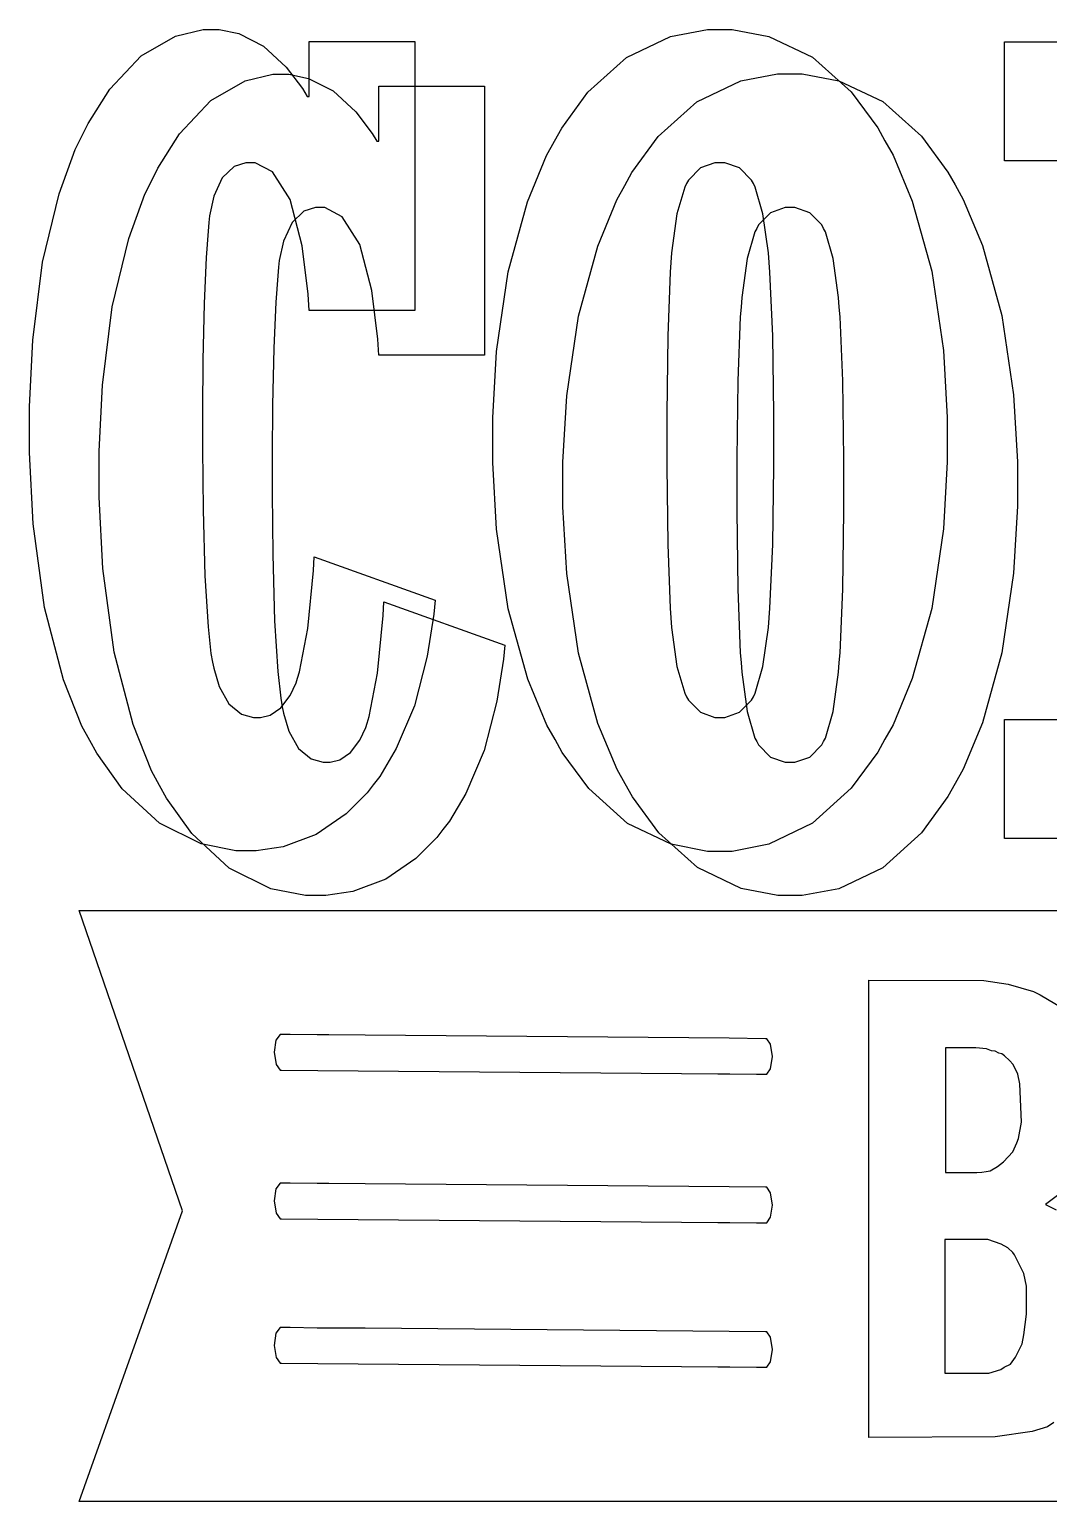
# Model space of a CAD drawing. Extents: x 54 to 303, y 49 to 296.
# Drawn here: x 66.6 to 144.5, y 49.2 to 161.7 of the extents above; entities that cross this region are included whole.
import ezdxf

# ---------------------------------------------------------------- set-up
doc = ezdxf.new("R2010")
doc.units = 0
doc.header["$MEASUREMENT"] = 0

msp = doc.modelspace()

# ---------------------------------------------------------------- linework, layer by layer
at = {"color": 7}
for points in [[(88.3708, 121.426), (97.6133, 118.11), (97.5184, 117.037), (97.0181, 113.833), (96.03, 110.05), (94.6506, 106.77), (93.3884, 104.644), (92.8867, 103.999), (92.425, 103.402), (90.8156, 101.782), (88.5197, 100.207), (86.0005, 99.2671), (83.9417, 98.9542), (83.2556, 98.9542), (82.3722, 98.9542), (79.7235, 99.4833), (76.539, 101.067), (73.7059, 103.703), (71.7557, 106.416), (71.2251, 107.385), (70.6191, 108.493), (69.2079, 112.034), (67.7637, 117.563), (66.8941, 123.965), (66.6048, 129.417), (66.6048, 131.233), (66.6048, 132.923), (66.8556, 137.988), (67.6092, 143.969), (68.8661, 149.182), (70.098, 152.565), (70.6258, 153.635), (71.0833, 154.562), (72.7604, 157.196), (75.1417, 159.73), (77.76, 161.246), (79.8971, 161.749), (80.6097, 161.749), (81.11, 161.749), (82.6121, 161.432), (84.4903, 160.475), (86.2348, 158.877), (87.4889, 157.223), (87.8417, 156.633), (87.9821, 156.633), (87.9821, 160.831), (96.0617, 160.831), (96.0617, 140.265), (87.9821, 140.265), (87.9119, 141.507), (87.4586, 145.215), (86.5269, 148.741), (85.1835, 150.852), (83.8687, 151.554), (83.4319, 151.554), (83.1384, 151.554), (82.2621, 151.27), (81.3499, 150.417), (80.7036, 148.995), (80.3797, 147.505), (80.3271, 147.002), (80.2569, 146.334), (80.1165, 144.316), (79.9606, 140.804), (79.8657, 136.456), (79.834, 132.566), (79.834, 131.269), (79.834, 129.711), (79.8795, 125.032), (80.0227, 119.972), (80.2651, 116.089), (80.4845, 114.052), (80.6097, 113.382), (80.6909, 112.912), (81.1043, 111.53), (81.843, 110.207), (82.8216, 109.413), (83.7283, 109.149), (84.0313, 109.149), (84.2726, 109.149), (84.9976, 109.335), (85.8298, 109.895), (86.5311, 110.831), (86.9872, 111.81), (87.1001, 112.147), (87.2504, 112.642), (87.8801, 115.954), (88.3172, 120.377), (88.3708, 121.426)], [(119.379, 98.9182), (118.448, 98.9182), (115.655, 99.4544), (112.316, 101.058), (109.358, 103.726), (107.335, 106.473), (106.785, 107.457), (106.168, 108.56), (104.702, 112.086), (103.214, 117.449), (102.321, 123.54), (102.023, 128.65), (102.023, 130.351), (102.023, 132.049), (102.319, 137.138), (103.208, 143.211), (104.687, 148.569), (106.141, 152.104), (106.751, 153.212), (107.294, 154.197), (109.303, 156.942), (112.258, 159.61), (115.615, 161.214), (118.438, 161.749), (119.379, 161.749), (120.315, 161.749), (123.124, 161.219), (126.475, 159.628), (129.435, 156.972), (131.459, 154.23), (132.009, 153.246), (132.625, 152.145), (134.093, 148.624), (135.581, 143.272), (136.474, 137.194), (136.772, 132.089), (136.772, 130.387), (136.772, 128.685), (136.474, 123.576), (135.581, 117.485), (134.093, 112.121), (132.625, 108.595), (132.009, 107.491), (131.459, 106.502), (129.435, 103.741), (126.475, 101.063), (123.124, 99.4544), (120.315, 98.9182), (119.379, 98.9182)], [(141.147, 99.9063), (141.147, 109.008), (145.557, 109.008), (145.557, 151.694), (141.147, 151.694), (141.147, 160.796), (175.86, 160.796), (175.86, 141.464), (166.828, 141.464), (166.828, 151.694), (157.656, 151.694), (157.656, 135.573), (164.465, 135.573), (164.465, 126.471), (157.656, 126.471), (157.656, 109.008), (162.49, 109.008), (162.49, 99.9063), (141.147, 99.9063)], [(119.379, 109.149), (119.757, 109.149), (120.893, 109.546), (121.813, 110.472), (121.955, 110.736), (122.096, 111.001), (122.673, 113.039), (123.093, 116.029), (123.155, 116.769), (123.216, 117.511), (123.424, 122.384), (123.508, 128.36), (123.508, 130.351), (123.508, 132.344), (123.424, 138.321), (123.216, 143.193), (123.155, 143.933), (123.093, 144.675), (122.673, 147.665), (122.096, 149.702), (121.955, 149.967), (121.813, 150.231), (120.893, 151.157), (119.757, 151.554), (119.379, 151.554), (119.009, 151.554), (117.898, 151.157), (116.98, 150.231), (116.84, 149.967), (116.698, 149.702), (116.108, 147.665), (115.693, 144.675), (115.641, 143.933), (115.587, 143.193), (115.401, 138.321), (115.322, 132.344), (115.322, 130.351), (115.322, 128.36), (115.401, 122.384), (115.587, 117.511), (115.641, 116.769), (115.693, 116.029), (116.108, 113.039), (116.698, 111.001), (116.84, 110.736), (116.98, 110.472), (117.898, 109.546), (119.009, 109.149), (119.379, 109.149)]]:
    msp.add_lwpolyline(points, close=True, dxfattribs=at)
at = {"color": 32}
for points in [[(93.6985, 118.004), (102.941, 114.689), (102.846, 113.615), (102.345, 110.411), (101.358, 106.628), (99.9779, 103.349), (98.7143, 101.223), (98.2126, 100.578), (97.7512, 99.9793), (96.1415, 98.3601), (93.847, 96.7853), (91.3268, 95.8455), (89.2679, 95.5326), (88.5832, 95.5326), (87.6999, 95.5326), (85.0512, 96.0617), (81.8667, 97.645), (79.0317, 100.281), (77.0819, 102.995), (76.5528, 103.963), (75.9464, 105.071), (74.5352, 108.613), (73.0899, 114.142), (72.2203, 120.544), (71.9307, 125.995), (71.9307, 127.812), (71.9307, 129.501), (72.1815, 134.567), (72.9354, 140.547), (74.1923, 145.761), (75.4257, 149.144), (75.9534, 150.213), (76.411, 151.141), (78.0881, 153.774), (80.4679, 156.308), (83.0862, 157.824), (85.2234, 158.327), (85.9374, 158.327), (86.4376, 158.327), (87.9394, 158.01), (89.8165, 157.053), (91.5624, 155.455), (92.8165, 153.802), (93.1693, 153.212), (93.3097, 153.212), (93.3097, 157.409), (101.388, 157.409), (101.388, 136.842), (93.3097, 136.842), (93.2395, 138.084), (92.7862, 141.792), (91.8545, 145.318), (90.5108, 147.429), (89.1963, 148.131), (88.7596, 148.131), (88.4661, 148.131), (87.588, 147.847), (86.6771, 146.994), (86.0294, 145.572), (85.707, 144.084), (85.6548, 143.581), (85.5846, 142.912), (85.4424, 140.895), (85.2868, 137.381), (85.1916, 133.034), (85.1598, 129.144), (85.1598, 127.846), (85.1598, 126.287), (85.2068, 121.609), (85.3504, 116.549), (85.5913, 112.667), (85.8118, 110.63), (85.9374, 109.96), (86.0185, 109.491), (86.432, 108.108), (87.1707, 106.785), (88.1489, 105.992), (89.0556, 105.727), (89.359, 105.727), (89.5999, 105.727), (90.3235, 105.913), (91.1571, 106.473), (91.8587, 107.41), (92.3149, 108.388), (92.4278, 108.726), (92.5862, 109.229), (93.2215, 112.546), (93.6445, 116.955), (93.6985, 118.004)], [(124.743, 95.5326), (123.811, 95.5326), (121.018, 96.0684), (117.677, 97.6711), (114.72, 100.341), (112.697, 103.086), (112.147, 104.069), (111.53, 105.173), (110.064, 108.7), (108.575, 114.063), (107.683, 120.154), (107.385, 125.262), (107.385, 126.964), (107.385, 128.662), (107.681, 133.751), (108.57, 139.824), (110.049, 145.182), (111.502, 148.717), (112.113, 149.824), (112.656, 150.81), (114.667, 153.555), (117.62, 156.224), (120.978, 157.827), (123.802, 158.361), (124.743, 158.361), (125.678, 158.361), (128.486, 157.832), (131.837, 156.241), (134.797, 153.585), (136.821, 150.844), (137.371, 149.86), (137.987, 148.758), (139.455, 145.237), (140.943, 139.886), (141.836, 133.808), (142.133, 128.702), (142.133, 127), (142.133, 125.298), (141.836, 120.188), (140.943, 114.098), (139.455, 108.734), (137.987, 105.209), (137.371, 104.105), (136.823, 103.112), (134.797, 100.341), (131.837, 97.663), (128.486, 96.0646), (125.678, 95.5326), (124.743, 95.5326)], [(124.743, 105.727), (125.12, 105.727), (126.255, 106.124), (127.175, 107.05), (127.317, 107.315), (127.458, 107.579), (128.036, 109.618), (128.455, 112.608), (128.517, 113.348), (128.578, 114.089), (128.786, 118.962), (128.87, 124.938), (128.87, 126.93), (128.87, 128.922), (128.786, 134.899), (128.578, 139.772), (128.517, 140.512), (128.455, 141.253), (128.036, 144.242), (127.458, 146.279), (127.317, 146.543), (127.175, 146.808), (126.255, 147.734), (125.12, 148.131), (124.743, 148.131), (124.372, 148.131), (123.26, 147.734), (122.342, 146.808), (122.202, 146.543), (122.06, 146.279), (121.47, 144.242), (121.055, 141.253), (121.003, 140.512), (120.949, 139.772), (120.764, 134.899), (120.686, 128.922), (120.686, 126.93), (120.686, 124.938), (120.764, 118.962), (120.949, 114.089), (121.003, 113.348), (121.055, 112.608), (121.47, 109.618), (122.06, 107.579), (122.202, 107.315), (122.342, 107.05), (123.26, 106.124), (124.372, 105.727), (124.743, 105.727)], [(140.442, 83.6443), (140.159, 83.6785), (139.77, 83.8207), (138.958, 83.8909), (136.631, 83.8909), (136.631, 74.3659), (139.03, 74.3659), (139.417, 74.4001), (139.736, 74.4361), (140.053, 74.5063), (140.618, 74.8249), (141.075, 75.1777), (141.781, 75.9534), (142.099, 76.623), (142.205, 76.9758), (142.452, 78.2105), (142.31, 81.1389), (142.169, 81.8804), (141.817, 82.6202), (141.534, 82.9388), (141.147, 83.2915), (140.935, 83.4319), (140.722, 83.5021), (140.442, 83.6443)], [(136.595, 69.2506), (136.595, 59.0201), (139.947, 59.0201), (140.865, 59.3027), (141.111, 59.479), (141.604, 59.7256), (141.993, 60.2548), (142.486, 61.2771), (142.628, 61.9485), (142.839, 63.536), (142.839, 65.6869), (142.628, 66.639), (141.923, 68.0861), (141.781, 68.2625), (141.394, 68.6153), (140.899, 68.8979), (139.876, 69.2506), (136.595, 69.2506)]]:
    msp.add_lwpolyline(points, close=True, dxfattribs=at)
at = {"color": 40}
msp.add_lwpolyline([(70.4152, 49.2125), (78.3167, 71.4375), (70.4152, 94.404), (293.511, 94.404), (286.844, 72.179), (293.511, 49.2125), (70.4152, 49.2125)], close=True, dxfattribs=at)
at = {"color": 32}
for points in [[(144.921, 55.2457), (144.427, 54.9271), (143.264, 54.5744), (140.442, 54.1514), (130.774, 54.1154), (130.774, 89.0764), (139.56, 89.0404), (141.428, 88.7596), (141.428, 88.7596), (143.368, 88.1944), (143.863, 87.9479), (145.557, 86.9597)], [(145.204, 72.602), (144.286, 71.9307), (145.098, 71.5077)]]:
    msp.add_lwpolyline(points, dxfattribs=at)
at = {"color": 250}
for points in [[(122.873, 84.5965), (120.095, 84.624), (92.2775, 84.861), (89.4994, 84.879), (88.5899, 84.879), (86.5463, 84.9133), (85.8654, 84.9133), (85.762, 84.9133), (85.4534, 84.4903), (85.3225, 83.5561), (85.4632, 82.6216), (85.7649, 82.1972), (85.8654, 82.1972), (88.6435, 82.1711), (116.461, 81.9326), (119.239, 81.9146), (120.147, 81.9146), (122.191, 81.8804), (122.873, 81.8804), (122.972, 81.8804), (123.27, 82.3048), (123.402, 83.239), (123.27, 84.1735), (122.972, 84.5965), (122.873, 84.5965)], [(122.873, 73.2374), (120.095, 73.2635), (92.2775, 73.502), (89.4994, 73.5182), (88.5899, 73.5182), (86.5463, 73.5542), (85.8654, 73.5542), (85.762, 73.5542), (85.4534, 73.1312), (85.3225, 72.1967), (85.4632, 71.2625), (85.7649, 70.8381), (85.8654, 70.8381), (88.6435, 70.812), (116.461, 70.5735), (119.239, 70.5556), (120.147, 70.5556), (122.191, 70.5196), (122.873, 70.5196), (122.972, 70.5196), (123.27, 70.9454), (123.402, 71.8785), (123.27, 72.8126), (122.972, 73.2374), (122.873, 73.2374)], [(122.873, 62.1951), (120.095, 62.2226), (92.2775, 62.4597), (89.4994, 62.4777), (88.5899, 62.4777), (86.5463, 62.5119), (85.8654, 62.5119), (85.762, 62.5119), (85.4534, 62.0889), (85.3225, 61.1547), (85.4632, 60.2202), (85.7649, 59.7958), (85.8654, 59.7958), (88.6435, 59.7697), (116.461, 59.5313), (119.239, 59.5133), (120.147, 59.5133), (122.191, 59.479), (122.873, 59.479), (122.972, 59.479), (123.27, 59.9034), (123.402, 60.8376), (123.27, 61.7721), (122.972, 62.1951), (122.873, 62.1951)]]:
    msp.add_lwpolyline(points, close=True, dxfattribs=at)

doc.saveas('drawing.dxf')
